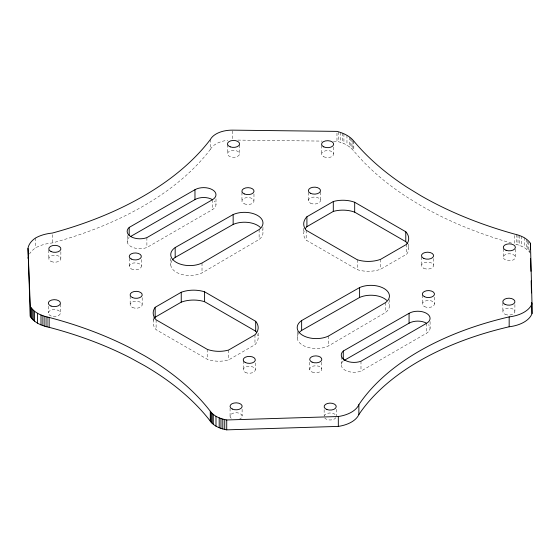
<?xml version="1.0" encoding="UTF-8"?>
<svg xmlns="http://www.w3.org/2000/svg" width="560" height="560" viewBox="0 0 560 560"><rect width="100%" height="100%" fill="white"/><g stroke="black" fill="none" stroke-linecap="round" stroke-linejoin="round"><path stroke-width="0.42" stroke-dasharray="2.8 2.1" d="M172.158 260.323A19.047 10.997 0 0 0 178.549 273.364A19.047 10.997 0 0 0 202.013 272.923L259.126 239.442A18.522 10.696 0 0 0 262.129 229.705M298.62 333.333A19.047 10.997 0 0 0 305.011 346.374A19.047 10.997 0 0 0 328.475 345.933L385.581 312.452A18.522 10.696 0 0 0 388.584 302.715M129.185 237.3A12.803 7.392 0 0 0 130.9 246.533A12.803 7.392 0 0 0 146.888 247.52L212.38 209.643A12.313 7.112 0 0 0 214.34 201.061M304.171 231.028A25.634 14.798 0 0 0 306.187 240.149L357.287 269.654A22.743 13.132 0 0 0 380.639 269.213L406.721 254.156A25.452 14.693 0 0 0 408.233 245.707M153.979 319.242A25.452 14.693 0 0 0 156.107 329.7L207.2 359.205A21.714 12.537 0 0 0 228.585 359.94L254.968 344.708A25.634 14.798 0 0 0 257.628 334.523M343.28 360.906A12.803 7.392 0 0 0 344.995 370.139A12.803 7.392 0 0 0 360.983 371.126L426.475 333.249A12.313 7.112 0 0 0 428.435 324.674M237.846 140.091L322.189 141.099M333.494 141.232C341.152 141.253 348.859 145.18 353.815 150.997A344.064 198.646 0 0 0 407.204 197.253L420.455 205.359A344.064 198.646 0 0 0 512.82 243.488M530.46 253.183C526.834 247.919 520.506 245.329 514.472 243.957L514.472 234.066M529.711 249.676L529.711 252.147M528.843 242.081L528.843 251.146M527.849 241.115L527.849 250.18M526.743 239.372L526.743 249.263M524.202 237.678L524.202 247.569M521.269 236.208L521.269 246.099M519.673 235.571L519.673 245.462M518 234.997L518 244.888M516.264 234.493L516.264 244.384M515.382 249.207L515.382 257.446A6.055 3.493 0 0 1 506.016 260.169A6.055 3.493 0 0 1 506.625 254.121A6.055 3.493 0 0 1 515.382 257.446M514.899 304.598L514.899 311.192M503.293 248.801L503.293 257.04M502.859 302.883L502.859 311.948M434.469 297.199L434.469 303.793M433.552 258.552L433.552 265.146M430.087 321.636L430.087 328.223M426.475 323.365L426.475 333.249M422.373 295.071L422.373 304.136M421.533 256.942L421.533 266.007M408.681 243.978L408.681 248.92M406.721 244.265L406.721 254.156M389.403 299.467L389.403 305.235M385.581 302.568L385.581 312.452M380.639 259.322L380.639 269.213M360.983 361.235L360.983 371.126M357.287 259.763L357.287 269.654M353.815 141.106L353.815 150.997M352.94 140.875L352.94 149.94M351.946 139.027L351.946 148.918M350.854 138.04L350.854 147.931M349.65 137.095L349.65 146.986M346.962 135.338L346.962 145.229M343.924 133.791L343.924 143.675M342.286 133.098L342.286 142.982M341.32 356.636L341.32 365.701M340.578 132.461L340.578 142.352M338.8 131.894L338.8 141.778M336.973 133.035L336.973 141.274M336.231 409.269L336.231 415.863M333.641 147.112L333.641 153.706M328.475 336.042L328.475 345.933M324.142 409.689L324.142 415.457M321.769 362.236L321.769 368.83M321.601 145.397L321.601 154.462M320.495 192.115L320.495 200.361M309.75 362.278L309.75 369.691M308.399 192.465L308.399 200.704M306.187 230.265L306.187 240.149M303.73 228.403L303.73 233.345M297.22 331.387L297.22 337.981M262.941 227.283L262.941 232.225M259.126 229.558L259.126 239.442M258.16 333.067L258.16 338.009M255.318 362.999L255.318 369.593M254.968 334.824L254.968 344.708M253.967 194.012L253.967 200.606M243.222 360.878L243.222 369.936M242.116 409.248L242.116 415.842M241.948 192.402L241.948 201.467M239.575 144.956L239.575 154.014A6.055 3.493 0 0 1 230.202 156.737A6.055 3.493 0 0 1 230.811 150.689A6.055 3.493 0 0 1 239.575 154.014M232.631 130.963L232.631 139.209M230.076 408.352L230.076 416.598M228.585 350.056L228.585 359.94M227.486 144.55L227.486 153.608M215.992 198.849L215.992 204.617M212.38 199.759L212.38 209.643M210.413 139.454L210.413 149.338A321.783 185.78 0 0 1 52.262 242.956A30.807 17.787 0 0 0 35.476 247.933A31.71 18.305 0 0 0 29.554 253.953M207.2 349.314L207.2 359.205M202.013 263.032L202.013 272.923M170.765 258.377L170.765 264.971M156.107 319.816L156.107 329.7M153.202 317.492L153.202 322.434M146.888 237.629L146.888 247.52M142.184 297.696L142.184 304.29M141.344 259.567L141.344 266.161M130.165 296.093L130.165 305.158M129.248 258.265L129.248 266.511M127.225 235.501L127.225 242.088M60.858 251.755L60.858 258.349M60.424 304.192L60.424 313.257A6.055 3.493 0 0 1 51.051 315.973A6.055 3.493 0 0 1 51.66 309.925A6.055 3.493 0 0 1 60.424 313.257M52.262 234.717L52.262 242.956M48.818 250.04L48.818 259.105M48.335 306.257L48.335 312.851M35.476 238.042L35.476 247.933M210.413 149.338A22.729 13.125 0 0 1 227.745 140.28M335.937 417.585A6.055 3.493 0 0 1 330.631 419.972A6.055 3.493 0 0 1 324.779 418.054M324.142 416.283A6.055 3.493 0 0 1 329.749 413A6.055 3.493 0 0 1 336.119 415.779M231.21 418.285A6.055 3.493 0 0 1 232.519 413.399A6.055 3.493 0 0 1 240.982 414.155A6.055 3.493 0 0 1 239.673 419.041M323.827 156.807A6.055 3.493 0 0 0 333.606 154.616A6.055 3.493 0 0 0 325.43 150.822A6.055 3.493 0 0 0 323.827 156.807M244.237 203.798A6.055 3.493 0 0 0 253.953 201.516A6.055 3.493 0 0 0 245.679 197.799A6.055 3.493 0 0 0 244.237 203.798M310.38 203.126A6.055 3.493 0 0 0 320.369 201.271A6.055 3.493 0 0 0 312.592 197.204A6.055 3.493 0 0 0 310.38 203.126M132.454 307.482A6.055 3.493 0 0 0 142.17 305.207A6.055 3.493 0 0 0 133.896 301.483A6.055 3.493 0 0 0 132.454 307.482M51.044 261.45A6.055 3.493 0 0 0 60.823 259.259A6.055 3.493 0 0 0 52.647 255.465A6.055 3.493 0 0 0 51.044 261.45M131.229 268.926A6.055 3.493 0 0 0 141.218 267.071A6.055 3.493 0 0 0 133.441 263.004A6.055 3.493 0 0 0 131.229 268.926M312.039 372.015A6.055 3.493 0 0 0 321.762 369.74A6.055 3.493 0 0 0 313.488 366.023A6.055 3.493 0 0 0 312.039 372.015M245.203 372.358A6.055 3.493 0 0 0 255.192 370.503A6.055 3.493 0 0 0 247.415 366.436A6.055 3.493 0 0 0 245.203 372.358M423.822 268.331A6.055 3.493 0 0 0 433.545 266.056A6.055 3.493 0 0 0 425.264 262.339A6.055 3.493 0 0 0 423.822 268.331M505.085 314.293A6.055 3.493 0 0 0 514.864 312.102A6.055 3.493 0 0 0 506.688 308.308A6.055 3.493 0 0 0 505.085 314.293M424.354 306.558A6.055 3.493 0 0 0 434.343 304.703A6.055 3.493 0 0 0 426.566 300.636A6.055 3.493 0 0 0 424.354 306.558"/><path stroke-width="0.84" d="M306.915 216.755L333.298 201.523A21.714 12.537 0 0 1 354.683 202.265L405.776 231.763A25.452 14.693 0 0 1 406.721 244.265L380.639 259.322A22.743 13.132 0 0 1 357.287 259.763L306.187 230.265A25.634 14.798 0 0 1 306.915 216.755L306.915 226.646A25.634 14.798 0 0 0 305.242 228.774M154.511 318.206A25.452 14.693 0 0 1 155.169 317.198L155.169 307.314L181.244 292.257A22.743 13.132 0 0 1 204.596 291.816L255.696 321.314L255.696 331.205A25.634 14.798 0 0 1 256.487 332.283M306.915 226.646L333.298 211.414A21.714 12.537 0 0 1 354.683 212.156L405.776 241.654A25.452 14.693 0 0 1 407.267 243.628M155.169 317.198L181.244 302.148A22.743 13.132 0 0 1 204.596 301.707L255.696 331.205M129.185 227.416L194.971 189.707A12.313 7.112 0 0 1 212.38 189.707A12.313 7.112 0 0 1 212.38 199.759L146.888 237.629A12.803 7.392 0 0 1 130.9 236.642A12.803 7.392 0 0 1 129.185 227.416L129.185 235.655M130.697 236.432L194.971 199.591A12.313 7.112 0 0 1 212.38 199.591M343.28 351.022L409.066 313.313A12.313 7.112 0 0 1 426.475 313.313A12.313 7.112 0 0 1 426.475 323.365L360.983 361.235A12.803 7.392 0 0 1 344.995 360.248A12.803 7.392 0 0 1 343.28 351.022L343.28 359.261M344.036 360.479L409.066 323.197A12.313 7.112 0 0 1 426.475 323.197M175.182 247.541L233.149 214.557A18.522 10.696 0 0 1 257.551 215.467A18.522 10.696 0 0 1 259.126 229.558L202.013 263.032A19.047 10.997 0 0 1 176.323 262.374A19.047 10.997 0 0 1 175.182 247.541L175.182 257.425A19.047 10.997 0 0 0 172.634 259.707M175.182 257.425L233.149 224.448A18.522 10.696 0 0 1 260.295 227.367M301.637 320.551L359.604 287.567A18.522 10.696 0 0 1 384.013 288.477A18.522 10.696 0 0 1 385.581 302.568L328.475 336.042A19.047 10.997 0 0 1 302.785 335.384A19.047 10.997 0 0 1 301.637 320.551L301.637 330.435A19.047 10.997 0 0 0 299.096 332.717M301.637 330.435L359.604 297.458A18.522 10.696 0 0 1 386.757 300.377M28 248.395L30.289 306.551C34.349 312.956 41.986 315.938 49.126 317.429A322.308 186.081 0 0 1 130.466 348.047L144.606 355.796A322.308 186.081 0 0 1 210.28 411.229C214.067 416.465 220.584 418.852 226.73 419.972L338.324 416.521A28.49 16.45 0 0 0 358.876 404.656A268.366 154.938 0 0 1 509.166 316.883A29.337 16.94 0 0 0 532 303.695L530.46 243.292C526.834 238.028 520.506 235.438 514.472 234.066A344.064 198.646 0 0 1 420.455 195.475L407.204 187.362A344.064 198.646 0 0 1 353.815 141.106C349.664 135.898 343.28 133.049 336.973 131.383L232.631 130.144A22.729 13.125 0 0 0 210.413 139.454A321.783 185.78 0 0 1 52.262 233.072A30.807 17.787 0 0 0 35.476 238.042A31.71 18.305 0 0 0 28 248.395L30.289 316.442C34.349 322.847 41.986 325.829 49.126 327.32A322.308 186.081 0 0 1 130.466 357.938L144.606 365.687A322.308 186.081 0 0 1 210.28 421.12C214.067 426.349 220.584 428.736 226.73 429.856L338.324 426.405A28.49 16.45 0 0 0 358.876 414.54A268.366 154.938 0 0 1 509.166 326.774A29.337 16.94 0 0 0 532 313.586L532 303.695M530.593 258.363L530.922 271.306M531.16 280.798L531.468 292.88M531.713 302.372L532 313.586M530.46 243.292L530.46 249.06M509.166 316.883L509.166 326.774M409.066 313.313L409.066 323.197M405.776 231.763L405.776 241.654M359.604 287.567L359.604 297.458M358.876 404.656L358.876 414.54M354.683 202.265L354.683 212.156M338.324 416.521L338.324 426.405M333.298 201.523L333.298 211.414M233.149 214.557L233.149 224.448M226.73 419.972L226.73 429.856M224.735 419.58L224.735 429.464M222.81 419.09L222.81 428.981M220.955 418.516L220.955 428.4M219.198 417.851L219.198 427.742M215.985 416.283L215.985 426.174M213.269 414.428L213.269 424.319M212.121 413.413L212.121 423.304M211.12 412.342L211.12 422.233M210.28 411.229L210.28 421.12M204.596 291.816L204.596 301.707M194.971 189.707L194.971 199.591M181.244 292.257L181.244 302.148M49.126 317.429L49.126 327.32M46.977 316.96L46.977 326.844M44.898 316.386L44.898 326.277M42.903 315.728L42.903 325.619M40.999 314.986L40.999 324.877M37.513 313.257L37.513 323.148M34.517 311.248L34.517 321.132M33.229 310.149L33.229 320.033M32.095 308.994L32.095 318.885M31.108 307.797L31.108 317.681M30.289 306.551L30.289 316.442M28 258.286A31.71 18.305 0 0 1 28.259 257.026M255.696 321.314A25.634 14.798 0 0 1 254.968 334.824L228.585 350.056A21.714 12.537 0 0 1 207.2 349.314L156.107 319.816A25.452 14.693 0 0 1 155.169 307.314M131.229 259.035A6.055 3.493 0 0 0 141.218 257.18A6.055 3.493 0 0 0 133.441 253.12A6.055 3.493 0 0 0 131.229 259.035M51.044 251.566A6.055 3.493 0 0 0 60.823 249.375A6.055 3.493 0 0 0 52.647 245.581A6.055 3.493 0 0 0 51.044 251.566M132.454 297.591A6.055 3.493 0 0 0 142.17 295.316A6.055 3.493 0 0 0 133.896 291.592A6.055 3.493 0 0 0 132.454 297.591M51.051 306.082A6.055 3.493 0 0 0 60.424 303.366A6.055 3.493 0 0 0 51.66 300.041A6.055 3.493 0 0 0 51.051 306.082M310.38 193.235A6.055 3.493 0 0 0 320.369 191.38A6.055 3.493 0 0 0 312.592 187.313A6.055 3.493 0 0 0 310.38 193.235M244.237 193.907A6.055 3.493 0 0 0 253.953 191.632A6.055 3.493 0 0 0 245.679 187.908A6.055 3.493 0 0 0 244.237 193.907M323.827 146.916A6.055 3.493 0 0 0 333.606 144.725A6.055 3.493 0 0 0 325.43 140.931A6.055 3.493 0 0 0 323.827 146.916M230.202 146.846A6.055 3.493 0 0 0 239.575 144.13A6.055 3.493 0 0 0 230.811 140.798A6.055 3.493 0 0 0 230.202 146.846M232.302 409.052A6.055 3.493 0 0 0 242.081 406.861A6.055 3.493 0 0 0 233.905 403.067A6.055 3.493 0 0 0 232.302 409.052M312.039 362.131A6.055 3.493 0 0 0 321.762 359.849A6.055 3.493 0 0 0 313.488 356.132A6.055 3.493 0 0 0 312.039 362.131M326.865 409.514A6.055 3.493 0 0 0 336.231 406.798A6.055 3.493 0 0 0 327.474 403.473A6.055 3.493 0 0 0 326.865 409.514M245.203 362.467A6.055 3.493 0 0 0 255.192 360.612A6.055 3.493 0 0 0 247.415 356.552A6.055 3.493 0 0 0 245.203 362.467M506.016 250.278A6.055 3.493 0 0 0 515.382 247.562A6.055 3.493 0 0 0 506.625 244.23A6.055 3.493 0 0 0 506.016 250.278M423.822 258.447A6.055 3.493 0 0 0 433.545 256.165A6.055 3.493 0 0 0 425.264 252.448A6.055 3.493 0 0 0 423.822 258.447M505.085 304.409A6.055 3.493 0 0 0 514.864 302.218A6.055 3.493 0 0 0 506.688 298.424A6.055 3.493 0 0 0 505.085 304.409M424.354 296.667A6.055 3.493 0 0 0 434.343 294.812A6.055 3.493 0 0 0 426.566 290.745A6.055 3.493 0 0 0 424.354 296.667"/></g></svg>
